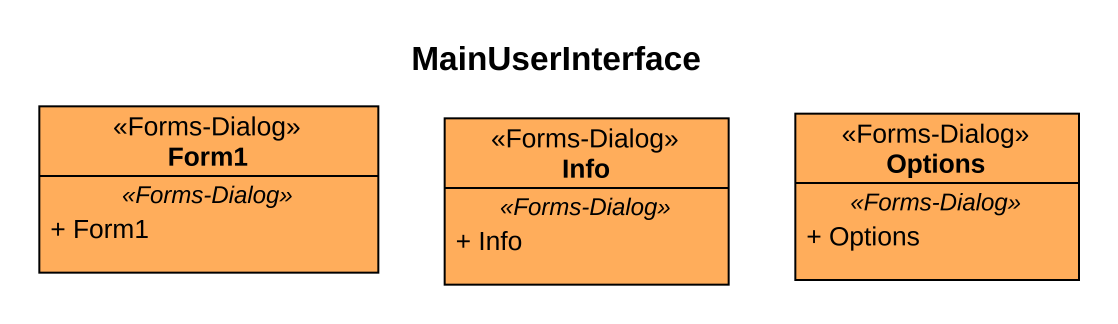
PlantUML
@startuml
title MainUserInterface
hide circle
hide empty members
skinparam classAttributeIconSize 0
class Form1 <<Forms-Dialog>> #FFAD5B {
  .. <<Forms-Dialog>> ..
  + Form1
}
class Info <<Forms-Dialog>> #FFAD5B {
  .. <<Forms-Dialog>> ..
  + Info
}
class Options <<Forms-Dialog>> #FFAD5B {
  .. <<Forms-Dialog>> ..
  + Options
}
@enduml
